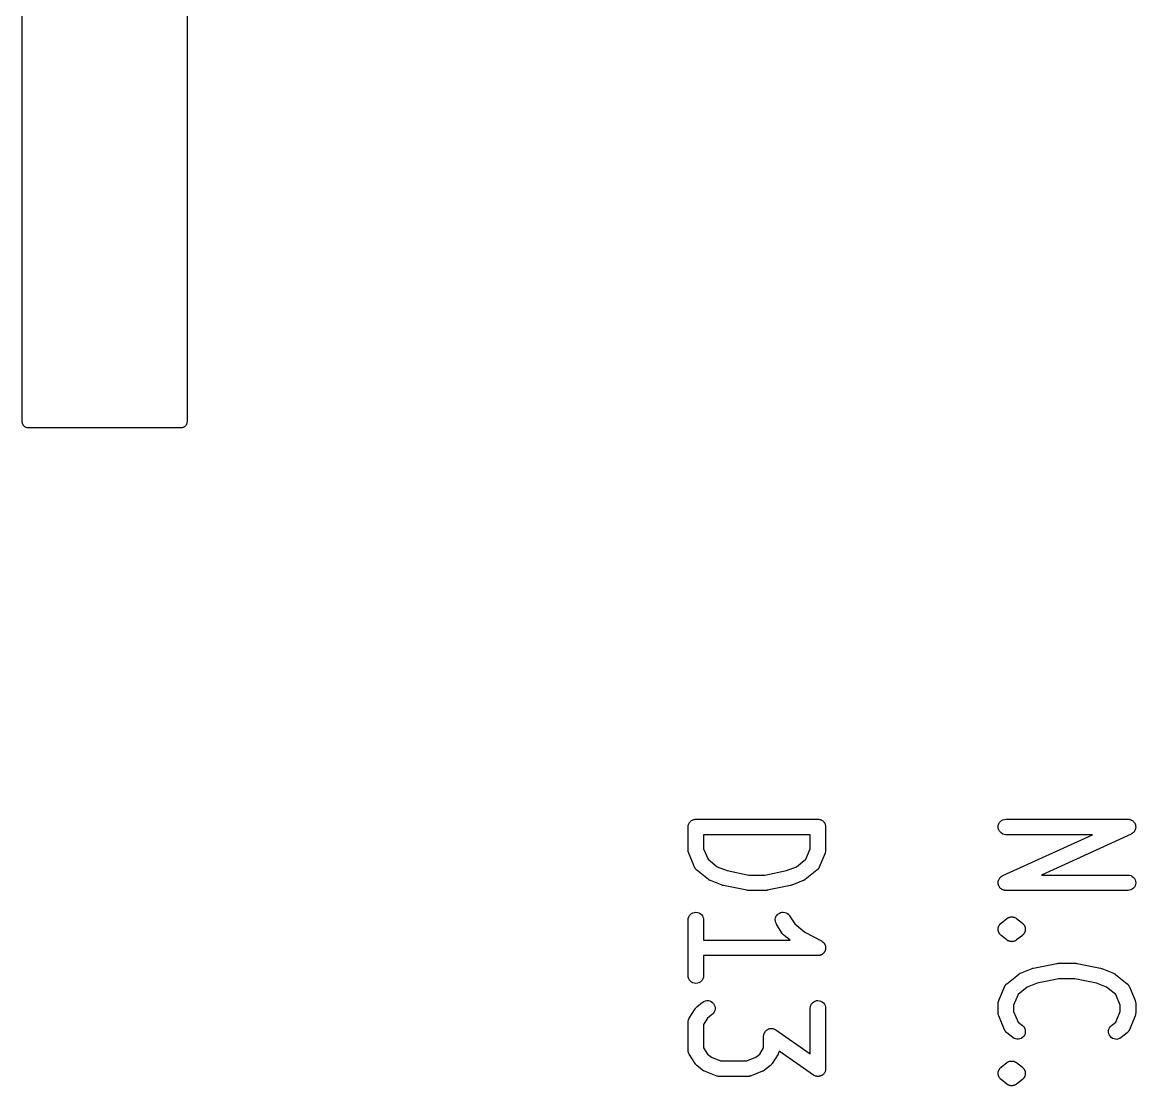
# Model space of a CAD drawing. Extents: x 100 to 142.1, y -108.7 to -91.2.
# Drawn here: x 99.95 to 109.07, y -108.69 to -99.98 of the extents above; entities that cross this region are included whole.
import ezdxf

# ---------------------------------------------------------------- set-up
doc = ezdxf.new("R2010")
doc.units = 0
doc.header["$MEASUREMENT"] = 0
doc.layers.add('BLACK', color=7, linetype='CONTINUOUS')

msp = doc.modelspace()

# ---------------------------------------------------------------- linework, layer by layer
at = {"layer": 'BLACK', "linetype": 'CONTINUOUS'}
for p, q in [((99.95, -103.25), (99.95, -96.75)), ((101.3, -96.75), (101.3, -103.25)), ((99.9505, -103.255), (99.95, -103.25)), ((99.9509, -103.259), (99.9505, -103.255)), ((99.9509, -103.26), (99.9509, -103.259)), ((99.951, -103.26), (99.9509, -103.26)), ((99.9523, -103.264), (99.951, -103.26)), ((99.9536, -103.269), (99.9523, -103.264)), ((99.9537, -103.269), (99.9536, -103.269)), ((99.9538, -103.269), (99.9537, -103.269)), ((99.956, -103.273), (99.9538, -103.269)), ((99.9582, -103.277), (99.956, -103.273)), ((99.9583, -103.278), (99.9582, -103.277)), ((99.9584, -103.278), (99.9583, -103.278)), ((99.9614, -103.281), (99.9584, -103.278)), ((99.9643, -103.285), (99.9614, -103.281)), ((99.9644, -103.285), (99.9643, -103.285)), ((99.9645, -103.285), (99.9644, -103.285)), ((99.9682, -103.288), (99.9645, -103.285)), ((99.9718, -103.291), (99.9682, -103.288)), ((99.9719, -103.291), (99.9718, -103.291)), ((99.972, -103.291), (99.9719, -103.291)), ((99.9762, -103.294), (99.972, -103.291)), ((99.9803, -103.296), (99.9762, -103.294)), ((99.9805, -103.296), (99.9803, -103.296)), ((99.9806, -103.296), (99.9805, -103.296)), ((99.9851, -103.297), (99.9806, -103.296)), ((99.9896, -103.299), (99.9851, -103.297)), ((99.9898, -103.299), (99.9896, -103.299)), ((99.9899, -103.299), (99.9898, -103.299)), ((99.9947, -103.299), (99.9899, -103.299)), ((99.9993, -103.3), (99.9947, -103.299)), ((99.9996, -103.3), (99.9993, -103.3)), ((99.9997, -103.3), (99.9996, -103.3)), ((100, -103.3), (99.9997, -103.3)), ((99.9997, -103.3), (99.9997, -103.3)), ((101.25, -103.3), (100, -103.3)), ((101.255, -103.3), (101.25, -103.3)), ((101.259, -103.299), (101.255, -103.3)), ((101.26, -103.299), (101.259, -103.299)), ((101.264, -103.298), (101.26, -103.299)), ((101.26, -103.299), (101.26, -103.299)), ((101.269, -103.296), (101.264, -103.298)), ((101.273, -103.294), (101.269, -103.296)), ((101.269, -103.296), (101.269, -103.296)), ((101.269, -103.296), (101.269, -103.296)), ((101.277, -103.292), (101.273, -103.294)), ((101.278, -103.292), (101.277, -103.292)), ((101.281, -103.289), (101.278, -103.292)), ((101.278, -103.292), (101.278, -103.292)), ((101.285, -103.286), (101.281, -103.289)), ((101.288, -103.282), (101.285, -103.285)), ((101.285, -103.285), (101.285, -103.286)), ((101.285, -103.286), (101.285, -103.286)), ((101.291, -103.278), (101.288, -103.282)), ((101.294, -103.274), (101.291, -103.278)), ((101.291, -103.278), (101.291, -103.278)), ((101.291, -103.278), (101.291, -103.278)), ((101.296, -103.27), (101.294, -103.274)), ((101.297, -103.265), (101.296, -103.269)), ((101.296, -103.269), (101.296, -103.27)), ((101.296, -103.27), (101.296, -103.27)), ((101.299, -103.26), (101.297, -103.265)), ((101.3, -103.251), (101.299, -103.255)), ((101.299, -103.255), (101.299, -103.26)), ((101.299, -103.26), (101.299, -103.26)), ((101.299, -103.26), (101.299, -103.26)), ((101.3, -103.25), (101.3, -103.25)), ((101.3, -103.25), (101.3, -103.25)), ((101.3, -103.25), (101.3, -103.25)), ((101.3, -103.25), (101.3, -103.251)), ((105.415, -106.533), (105.419, -106.529)), ((105.415, -106.534), (105.415, -106.533)), ((105.415, -106.533), (105.415, -106.533)), ((105.419, -106.529), (105.423, -106.524)), ((105.423, -106.524), (105.428, -106.52)), ((105.423, -106.524), (105.423, -106.524)), ((105.423, -106.524), (105.423, -106.524)), ((105.428, -106.52), (105.432, -106.516)), ((105.432, -106.516), (105.433, -106.516)), ((105.433, -106.516), (105.438, -106.513)), ((105.433, -106.516), (105.433, -106.516)), ((105.438, -106.513), (105.443, -106.51)), ((105.443, -106.51), (105.444, -106.51)), ((105.444, -106.51), (105.45, -106.508)), ((105.444, -106.51), (105.444, -106.51)), ((105.45, -106.508), (105.455, -106.507)), ((105.455, -106.507), (105.456, -106.507)), ((105.456, -106.507), (105.462, -106.506)), ((105.456, -106.507), (105.456, -106.507)), ((105.462, -106.506), (105.468, -106.506)), ((105.468, -106.506), (106.468, -106.506)), ((106.468, -106.506), (106.468, -106.506)), ((106.468, -106.506), (106.468, -106.506)), ((106.468, -106.506), (106.469, -106.506)), ((106.468, -106.506), (106.468, -106.506)), ((106.469, -106.506), (106.474, -106.506)), ((106.474, -106.506), (106.48, -106.507)), ((106.48, -106.507), (106.481, -106.507)), ((106.481, -106.507), (106.481, -106.507)), ((106.481, -106.507), (106.487, -106.509)), ((106.487, -106.509), (106.492, -106.51)), ((106.492, -106.51), (106.492, -106.511)), ((106.492, -106.511), (106.493, -106.511)), ((106.493, -106.511), (106.498, -106.514)), ((106.498, -106.514), (106.503, -106.516)), ((106.503, -106.516), (106.503, -106.517)), ((106.503, -106.517), (106.503, -106.517)), ((106.503, -106.517), (106.508, -106.52)), ((106.508, -106.52), (106.513, -106.524)), ((106.513, -106.524), (106.513, -106.524)), ((106.513, -106.524), (106.513, -106.525)), ((106.513, -106.525), (106.517, -106.529)), ((106.517, -106.529), (106.521, -106.534)), ((107.955, -106.534), (107.963, -106.524)), ((107.963, -106.524), (107.972, -106.516)), ((107.972, -106.516), (107.983, -106.51)), ((107.983, -106.51), (107.995, -106.507)), ((107.995, -106.507), (108.008, -106.506)), ((108.008, -106.506), (109.008, -106.506)), ((109.008, -106.506), (109.009, -106.506)), ((109.009, -106.506), (109.013, -106.506)), ((109.013, -106.506), (109.018, -106.506)), ((109.018, -106.506), (109.02, -106.507)), ((109.02, -106.507), (109.021, -106.507)), ((109.021, -106.507), (109.026, -106.508)), ((109.026, -106.508), (109.03, -106.51)), ((109.03, -106.51), (109.031, -106.51)), ((109.031, -106.51), (109.033, -106.511)), ((109.033, -106.511), (109.037, -106.513)), ((109.037, -106.513), (109.041, -106.515)), ((109.041, -106.515), (109.042, -106.516)), ((109.042, -106.516), (109.043, -106.517)), ((109.043, -106.517), (109.047, -106.52)), ((109.047, -106.52), (109.051, -106.523)), ((109.051, -106.523), (109.052, -106.524)), ((109.052, -106.524), (109.053, -106.525)), ((109.053, -106.525), (109.056, -106.529)), ((109.056, -106.529), (109.059, -106.532)), ((109.059, -106.532), (109.06, -106.533)), ((109.06, -106.533), (109.061, -106.534)), ((105.404, -106.568), (105.405, -106.562)), ((105.404, -106.569), (105.404, -106.568)), ((105.404, -106.76), (105.404, -106.569)), ((105.404, -106.569), (105.404, -106.569)), ((105.404, -106.569), (105.404, -106.569)), ((105.404, -106.569), (105.404, -106.569)), ((105.405, -106.562), (105.405, -106.556)), ((105.405, -106.556), (105.405, -106.556)), ((105.405, -106.556), (105.406, -106.556)), ((105.406, -106.556), (105.407, -106.55)), ((105.407, -106.55), (105.409, -106.544)), ((105.409, -106.544), (105.412, -106.539)), ((105.409, -106.544), (105.409, -106.544)), ((105.409, -106.544), (105.409, -106.544)), ((105.412, -106.539), (105.415, -106.534)), ((106.521, -106.534), (106.521, -106.534)), ((106.521, -106.534), (106.521, -106.534)), ((106.521, -106.534), (106.524, -106.54)), ((106.524, -106.54), (106.526, -106.545)), ((106.526, -106.545), (106.526, -106.545)), ((106.526, -106.545), (106.526, -106.545)), ((106.526, -106.545), (106.528, -106.551)), ((106.528, -106.551), (106.53, -106.557)), ((106.53, -106.557), (106.53, -106.557)), ((106.53, -106.557), (106.53, -106.557)), ((106.53, -106.557), (106.531, -106.563)), ((106.531, -106.563), (106.531, -106.569)), ((106.531, -106.569), (106.531, -106.76)), ((107.944, -106.569), (107.945, -106.556)), ((107.945, -106.581), (107.944, -106.569)), ((107.945, -106.556), (107.949, -106.544)), ((107.949, -106.593), (107.945, -106.581)), ((107.949, -106.544), (107.955, -106.534)), ((107.954, -106.604), (107.949, -106.593)), ((107.962, -106.613), (107.954, -106.604)), ((107.972, -106.621), (107.962, -106.613)), ((107.983, -106.627), (107.972, -106.621)), ((109.038, -106.624), (109.034, -106.627)), ((109.043, -106.622), (109.038, -106.624)), ((109.044, -106.621), (109.043, -106.622)), ((109.045, -106.621), (109.044, -106.621)), ((109.048, -106.617), (109.045, -106.621)), ((109.052, -106.614), (109.048, -106.617)), ((109.053, -106.613), (109.052, -106.614)), ((109.054, -106.612), (109.053, -106.613)), ((109.057, -106.608), (109.054, -106.612)), ((109.06, -106.605), (109.057, -106.608)), ((109.061, -106.603), (109.06, -106.605)), ((109.061, -106.534), (109.063, -106.539)), ((109.062, -106.603), (109.061, -106.603)), ((109.064, -106.598), (109.062, -106.603)), ((109.063, -106.539), (109.066, -106.543)), ((109.066, -106.594), (109.064, -106.598)), ((109.066, -106.543), (109.066, -106.544)), ((109.066, -106.544), (109.066, -106.545)), ((109.066, -106.545), (109.068, -106.55)), ((109.067, -106.592), (109.066, -106.594)), ((109.068, -106.587), (109.067, -106.591)), ((109.067, -106.591), (109.067, -106.592)), ((109.068, -106.55), (109.069, -106.555)), ((109.07, -106.582), (109.068, -106.587)), ((109.069, -106.555), (109.07, -106.556)), ((109.07, -106.556), (109.07, -106.557)), ((109.07, -106.557), (109.07, -106.562)), ((109.07, -106.562), (109.071, -106.567)), ((109.071, -106.574), (109.07, -106.579)), ((109.07, -106.579), (109.07, -106.581)), ((109.07, -106.581), (109.07, -106.582)), ((109.071, -106.567), (109.071, -106.568)), ((109.071, -106.568), (109.071, -106.569)), ((109.071, -106.569), (109.071, -106.574)), ((105.531, -106.633), (105.531, -106.747)), ((106.404, -106.633), (105.531, -106.633)), ((106.404, -106.747), (106.404, -106.633)), ((107.981, -106.968), (108.716, -106.633)), ((107.994, -106.631), (107.983, -106.627)), ((108.007, -106.633), (107.994, -106.631)), ((108.008, -106.633), (108.007, -106.633)), ((108.716, -106.633), (108.008, -106.633)), ((109.034, -106.627), (108.299, -106.963)), ((105.405, -106.765), (105.404, -106.76)), ((105.405, -106.771), (105.405, -106.765)), ((105.405, -106.772), (105.405, -106.771)), ((105.407, -106.777), (105.405, -106.772)), ((105.405, -106.772), (105.405, -106.772)), ((105.409, -106.783), (105.407, -106.777)), ((105.409, -106.784), (105.409, -106.783)), ((105.457, -106.898), (105.409, -106.784)), ((105.409, -106.784), (105.409, -106.784)), ((105.409, -106.784), (105.409, -106.784)), ((105.409, -106.784), (105.409, -106.784)), ((105.531, -106.747), (105.568, -106.834)), ((106.368, -106.834), (106.404, -106.747)), ((106.526, -106.784), (106.479, -106.898)), ((106.528, -106.778), (106.526, -106.784)), ((106.53, -106.773), (106.528, -106.778)), ((106.531, -106.76), (106.53, -106.766)), ((106.53, -106.766), (106.53, -106.772)), ((106.53, -106.772), (106.53, -106.772)), ((106.53, -106.772), (106.53, -106.773)), ((106.531, -106.76), (106.531, -106.76)), ((106.531, -106.76), (106.531, -106.76)), ((106.531, -106.76), (106.531, -106.76)), ((106.531, -106.76), (106.531, -106.76)), ((105.458, -106.901), (105.457, -106.898)), ((105.568, -106.834), (105.643, -106.895)), ((105.643, -106.895), (105.724, -106.927)), ((106.211, -106.927), (106.292, -106.895)), ((106.292, -106.895), (106.368, -106.834)), ((106.479, -106.898), (106.478, -106.899)), ((105.459, -106.904), (105.458, -106.901)), ((105.461, -106.906), (105.459, -106.904)), ((105.462, -106.909), (105.461, -106.906)), ((105.464, -106.911), (105.462, -106.909)), ((105.466, -106.914), (105.464, -106.911)), ((105.468, -106.916), (105.466, -106.914)), ((105.47, -106.919), (105.468, -106.916)), ((105.473, -106.921), (105.47, -106.919)), ((105.475, -106.923), (105.473, -106.921)), ((105.476, -106.923), (105.475, -106.923)), ((105.571, -107), (105.476, -106.923)), ((105.724, -106.927), (105.902, -106.963)), ((105.902, -106.963), (106.033, -106.963)), ((106.033, -106.963), (106.211, -106.927)), ((106.46, -106.923), (106.364, -107)), ((106.462, -106.921), (106.46, -106.923)), ((106.464, -106.919), (106.462, -106.921)), ((106.466, -106.917), (106.464, -106.919)), ((106.469, -106.915), (106.466, -106.917)), ((106.47, -106.912), (106.469, -106.915)), ((106.472, -106.91), (106.47, -106.912)), ((106.474, -106.907), (106.472, -106.91)), ((106.476, -106.905), (106.474, -106.907)), ((106.477, -106.902), (106.476, -106.905)), ((106.478, -106.899), (106.477, -106.902)), ((107.955, -106.991), (107.958, -106.987)), ((107.958, -106.987), (107.961, -106.983)), ((107.961, -106.983), (107.962, -106.982)), ((107.962, -106.982), (107.963, -106.981)), ((107.963, -106.981), (107.967, -106.978)), ((107.967, -106.978), (107.971, -106.975)), ((107.971, -106.975), (107.972, -106.974)), ((107.972, -106.973), (107.977, -106.971)), ((107.972, -106.974), (107.972, -106.973)), ((107.977, -106.971), (107.981, -106.968)), ((108.299, -106.963), (109.008, -106.963)), ((109.008, -106.963), (109.009, -106.963)), ((109.009, -106.963), (109.021, -106.964)), ((109.021, -106.964), (109.033, -106.968)), ((109.033, -106.968), (109.043, -106.974)), ((109.043, -106.974), (109.053, -106.982)), ((109.053, -106.982), (109.061, -106.991)), ((105.573, -107.001), (105.571, -107)), ((105.575, -107.003), (105.573, -107.001)), ((105.578, -107.004), (105.575, -107.003)), ((105.581, -107.006), (105.578, -107.004)), ((105.584, -107.007), (105.581, -107.006)), ((105.586, -107.009), (105.584, -107.007)), ((105.587, -107.009), (105.586, -107.009)), ((105.682, -107.047), (105.587, -107.009)), ((105.687, -107.049), (105.682, -107.047)), ((105.692, -107.05), (105.687, -107.049)), ((105.693, -107.05), (105.692, -107.05)), ((105.884, -107.088), (105.693, -107.05)), ((106.242, -107.05), (106.052, -107.088)), ((106.247, -107.049), (106.242, -107.05)), ((106.252, -107.047), (106.247, -107.049)), ((106.253, -107.047), (106.252, -107.047)), ((106.348, -107.009), (106.253, -107.047)), ((106.351, -107.008), (106.348, -107.009)), ((106.353, -107.007), (106.351, -107.008)), ((106.356, -107.005), (106.353, -107.007)), ((106.359, -107.003), (106.356, -107.005)), ((106.361, -107.002), (106.359, -107.003)), ((106.364, -107), (106.361, -107.002)), ((106.364, -107), (106.364, -107)), ((107.944, -107.026), (107.945, -107.021)), ((107.944, -107.027), (107.944, -107.026)), ((107.944, -107.028), (107.944, -107.027)), ((107.945, -107.033), (107.944, -107.028)), ((107.945, -107.013), (107.947, -107.009)), ((107.945, -107.015), (107.945, -107.013)), ((107.945, -107.016), (107.945, -107.015)), ((107.945, -107.021), (107.945, -107.016)), ((107.945, -107.038), (107.945, -107.033)), ((107.946, -107.039), (107.945, -107.038)), ((107.946, -107.04), (107.946, -107.039)), ((107.947, -107.045), (107.946, -107.04)), ((107.947, -107.009), (107.948, -107.004)), ((107.949, -107.05), (107.947, -107.045)), ((107.948, -107.004), (107.949, -107.003)), ((107.949, -107.002), (107.951, -106.997)), ((107.949, -107.003), (107.949, -107.002)), ((107.949, -107.051), (107.949, -107.05)), ((107.95, -107.052), (107.949, -107.051)), ((107.952, -107.056), (107.95, -107.052)), ((107.951, -106.997), (107.954, -106.993)), ((107.954, -107.061), (107.952, -107.056)), ((107.954, -106.992), (107.955, -106.991)), ((107.954, -106.993), (107.954, -106.992)), ((107.955, -107.062), (107.954, -107.061)), ((107.956, -107.063), (107.955, -107.062)), ((107.959, -107.067), (107.956, -107.063)), ((107.962, -107.071), (107.959, -107.067)), ((107.963, -107.071), (107.962, -107.071)), ((107.964, -107.072), (107.963, -107.071)), ((107.968, -107.075), (107.964, -107.072)), ((107.972, -107.079), (107.968, -107.075)), ((107.973, -107.079), (107.972, -107.079)), ((107.974, -107.08), (107.973, -107.079)), ((107.978, -107.082), (107.974, -107.08)), ((109.043, -107.079), (109.032, -107.085)), ((109.052, -107.071), (109.043, -107.079)), ((109.06, -107.062), (109.052, -107.071)), ((109.066, -107.051), (109.06, -107.062)), ((109.061, -106.991), (109.066, -107.002)), ((109.066, -107.002), (109.07, -107.014)), ((109.07, -107.039), (109.066, -107.051)), ((109.07, -107.014), (109.071, -107.027)), ((109.071, -107.027), (109.07, -107.039)), ((105.89, -107.089), (105.884, -107.088)), ((105.895, -107.09), (105.89, -107.089)), ((105.896, -107.09), (105.895, -107.09)), ((106.039, -107.09), (105.896, -107.09)), ((105.896, -107.09), (105.896, -107.09)), ((105.896, -107.09), (105.896, -107.09)), ((105.896, -107.09), (105.896, -107.09)), ((106.045, -107.089), (106.039, -107.09)), ((106.051, -107.089), (106.045, -107.089)), ((106.052, -107.088), (106.051, -107.088)), ((106.051, -107.088), (106.051, -107.088)), ((106.051, -107.088), (106.051, -107.088)), ((106.051, -107.088), (106.051, -107.089)), ((107.983, -107.085), (107.978, -107.082)), ((107.984, -107.085), (107.983, -107.085)), ((107.985, -107.085), (107.984, -107.085)), ((107.99, -107.087), (107.985, -107.085)), ((107.994, -107.088), (107.99, -107.087)), ((107.996, -107.088), (107.994, -107.088)), ((107.997, -107.089), (107.996, -107.088)), ((108.002, -107.089), (107.997, -107.089)), ((108.007, -107.09), (108.002, -107.089)), ((108.008, -107.09), (108.007, -107.09)), ((109.008, -107.09), (108.008, -107.09)), ((109.02, -107.088), (109.008, -107.09)), ((109.032, -107.085), (109.02, -107.088)), ((105.404, -107.33), (105.406, -107.318)), ((105.404, -107.331), (105.404, -107.33)), ((105.404, -107.788), (105.404, -107.331)), ((105.406, -107.318), (105.409, -107.306)), ((105.409, -107.306), (105.415, -107.295)), ((105.415, -107.295), (105.423, -107.286)), ((105.423, -107.286), (105.433, -107.278)), ((105.433, -107.278), (105.444, -107.272)), ((105.444, -107.272), (105.456, -107.269)), ((105.456, -107.269), (105.468, -107.267)), ((105.468, -107.267), (105.48, -107.269)), ((105.48, -107.269), (105.492, -107.272)), ((105.492, -107.272), (105.503, -107.278)), ((105.503, -107.278), (105.513, -107.286)), ((105.513, -107.286), (105.521, -107.296)), ((105.521, -107.296), (105.526, -107.307)), ((105.526, -107.307), (105.53, -107.319)), ((105.53, -107.319), (105.531, -107.331)), ((105.531, -107.331), (105.531, -107.496)), ((106.118, -107.328), (106.12, -107.316)), ((106.119, -107.341), (106.118, -107.328)), ((106.122, -107.353), (106.119, -107.341)), ((106.12, -107.316), (106.124, -107.304)), ((106.128, -107.364), (106.122, -107.353)), ((106.124, -107.304), (106.131, -107.294)), ((106.131, -107.294), (106.139, -107.284)), ((106.139, -107.284), (106.149, -107.277)), ((106.149, -107.277), (106.16, -107.271)), ((106.16, -107.271), (106.172, -107.268)), ((106.172, -107.268), (106.184, -107.267)), ((106.184, -107.267), (106.196, -107.269)), ((106.196, -107.269), (106.208, -107.273)), ((106.208, -107.273), (106.219, -107.279)), ((106.219, -107.279), (106.228, -107.287)), ((106.228, -107.287), (106.236, -107.297)), ((106.236, -107.297), (106.278, -107.364)), ((107.968, -107.358), (108.016, -107.319)), ((108.016, -107.319), (108.021, -107.316)), ((108.016, -107.319), (108.016, -107.319)), ((108.021, -107.316), (108.025, -107.313)), ((108.025, -107.313), (108.026, -107.313)), ((108.026, -107.313), (108.027, -107.312)), ((108.027, -107.312), (108.032, -107.31)), ((108.032, -107.31), (108.036, -107.308)), ((108.036, -107.308), (108.037, -107.308)), ((108.037, -107.308), (108.038, -107.308)), ((108.038, -107.308), (108.043, -107.307)), ((108.043, -107.307), (108.048, -107.306)), ((108.048, -107.306), (108.049, -107.306)), ((108.049, -107.306), (108.051, -107.306)), ((108.051, -107.306), (108.056, -107.306)), ((108.056, -107.306), (108.061, -107.306)), ((108.061, -107.306), (108.062, -107.306)), ((108.062, -107.306), (108.063, -107.306)), ((108.063, -107.306), (108.068, -107.307)), ((108.068, -107.307), (108.073, -107.308)), ((108.073, -107.308), (108.074, -107.308)), ((108.074, -107.308), (108.075, -107.309)), ((108.075, -107.309), (108.08, -107.311)), ((108.08, -107.311), (108.085, -107.313)), ((108.085, -107.313), (108.085, -107.313)), ((108.085, -107.313), (108.086, -107.314)), ((108.086, -107.314), (108.091, -107.317)), ((108.091, -107.317), (108.095, -107.319)), ((108.095, -107.319), (108.143, -107.358)), ((106.128, -107.365), (106.128, -107.364)), ((106.176, -107.441), (106.128, -107.365)), ((106.178, -107.444), (106.176, -107.441)), ((106.18, -107.447), (106.178, -107.444)), ((106.278, -107.364), (106.36, -107.43)), ((106.36, -107.43), (106.498, -107.503)), ((107.944, -107.401), (107.945, -107.4)), ((107.944, -107.404), (107.944, -107.401)), ((107.944, -107.407), (107.944, -107.404)), ((107.944, -107.409), (107.944, -107.407)), ((107.944, -107.412), (107.944, -107.409)), ((107.944, -107.413), (107.944, -107.412)), ((107.945, -107.416), (107.944, -107.413)), ((107.944, -107.413), (107.944, -107.413)), ((107.945, -107.394), (107.946, -107.392)), ((107.945, -107.397), (107.945, -107.394)), ((107.945, -107.4), (107.945, -107.397)), ((107.945, -107.4), (107.945, -107.4)), ((107.945, -107.419), (107.945, -107.416)), ((107.946, -107.422), (107.945, -107.419)), ((107.946, -107.392), (107.947, -107.389)), ((107.947, -107.424), (107.946, -107.422)), ((107.947, -107.388), (107.948, -107.385)), ((107.947, -107.389), (107.947, -107.388)), ((107.947, -107.388), (107.947, -107.388)), ((107.947, -107.425), (107.947, -107.424)), ((107.947, -107.426), (107.947, -107.425)), ((107.948, -107.428), (107.947, -107.426)), ((107.948, -107.385), (107.949, -107.383)), ((107.949, -107.431), (107.948, -107.428)), ((107.949, -107.383), (107.95, -107.38)), ((107.95, -107.433), (107.949, -107.431)), ((107.95, -107.38), (107.951, -107.377)), ((107.951, -107.436), (107.95, -107.433)), ((107.951, -107.377), (107.952, -107.377)), ((107.951, -107.437), (107.951, -107.436)), ((107.952, -107.437), (107.951, -107.437)), ((107.952, -107.376), (107.954, -107.374)), ((107.952, -107.377), (107.952, -107.376)), ((107.953, -107.439), (107.952, -107.437)), ((107.954, -107.442), (107.953, -107.439)), ((107.954, -107.374), (107.955, -107.372)), ((107.956, -107.444), (107.954, -107.442)), ((107.955, -107.372), (107.957, -107.369)), ((107.958, -107.446), (107.956, -107.444)), ((107.957, -107.369), (107.958, -107.367)), ((107.958, -107.367), (107.959, -107.367)), ((107.959, -107.366), (107.961, -107.364)), ((107.959, -107.367), (107.959, -107.366)), ((107.961, -107.364), (107.963, -107.362)), ((107.963, -107.362), (107.965, -107.36)), ((107.965, -107.36), (107.967, -107.358)), ((107.967, -107.358), (107.968, -107.358)), ((107.968, -107.358), (107.968, -107.358)), ((108.143, -107.358), (108.143, -107.358)), ((108.143, -107.358), (108.144, -107.359)), ((108.144, -107.359), (108.144, -107.359)), ((108.144, -107.359), (108.146, -107.361)), ((108.146, -107.361), (108.148, -107.363)), ((108.148, -107.363), (108.15, -107.365)), ((108.15, -107.365), (108.152, -107.367)), ((108.152, -107.367), (108.152, -107.367)), ((108.152, -107.367), (108.153, -107.368)), ((108.154, -107.445), (108.152, -107.447)), ((108.153, -107.368), (108.154, -107.37)), ((108.154, -107.37), (108.156, -107.372)), ((108.156, -107.443), (108.154, -107.445)), ((108.156, -107.372), (108.157, -107.375)), ((108.157, -107.44), (108.156, -107.443)), ((108.157, -107.375), (108.159, -107.377)), ((108.158, -107.438), (108.157, -107.44)), ((108.159, -107.437), (108.158, -107.438)), ((108.159, -107.377), (108.159, -107.378)), ((108.159, -107.378), (108.159, -107.378)), ((108.159, -107.378), (108.16, -107.381)), ((108.16, -107.434), (108.159, -107.437)), ((108.159, -107.437), (108.159, -107.437)), ((108.16, -107.381), (108.162, -107.383)), ((108.161, -107.432), (108.16, -107.434)), ((108.162, -107.429), (108.161, -107.432)), ((108.162, -107.383), (108.163, -107.386)), ((108.163, -107.426), (108.162, -107.429)), ((108.163, -107.386), (108.164, -107.389)), ((108.164, -107.425), (108.163, -107.426)), ((108.163, -107.426), (108.163, -107.426)), ((108.164, -107.389), (108.164, -107.389)), ((108.164, -107.389), (108.164, -107.39)), ((108.164, -107.39), (108.164, -107.393)), ((108.164, -107.393), (108.165, -107.395)), ((108.165, -107.42), (108.164, -107.423)), ((108.164, -107.423), (108.164, -107.425)), ((108.165, -107.395), (108.165, -107.398)), ((108.165, -107.398), (108.166, -107.401)), ((108.166, -107.414), (108.165, -107.417)), ((108.165, -107.417), (108.165, -107.42)), ((108.166, -107.401), (108.166, -107.401)), ((108.166, -107.401), (108.166, -107.402)), ((108.166, -107.402), (108.166, -107.405)), ((108.166, -107.405), (108.166, -107.408)), ((108.166, -107.408), (108.166, -107.41)), ((108.166, -107.41), (108.166, -107.413)), ((108.166, -107.413), (108.166, -107.414)), ((108.166, -107.414), (108.166, -107.414)), ((105.531, -107.496), (106.239, -107.496)), ((106.182, -107.449), (106.18, -107.447)), ((106.183, -107.451), (106.182, -107.449)), ((106.186, -107.453), (106.183, -107.451)), ((106.189, -107.456), (106.186, -107.453)), ((106.19, -107.457), (106.189, -107.456)), ((106.239, -107.496), (106.19, -107.457)), ((106.498, -107.503), (106.498, -107.504)), ((106.498, -107.504), (106.501, -107.506)), ((106.501, -107.506), (106.503, -107.507)), ((106.503, -107.507), (106.506, -107.509)), ((106.506, -107.509), (106.508, -107.511)), ((106.508, -107.511), (106.511, -107.513)), ((106.511, -107.513), (106.513, -107.515)), ((106.513, -107.515), (106.515, -107.518)), ((106.515, -107.518), (106.517, -107.52)), ((106.517, -107.52), (106.519, -107.522)), ((106.519, -107.522), (106.521, -107.525)), ((106.521, -107.525), (106.522, -107.528)), ((106.522, -107.528), (106.524, -107.53)), ((106.524, -107.53), (106.525, -107.533)), ((106.525, -107.533), (106.526, -107.536)), ((106.526, -107.536), (106.527, -107.539)), ((107.958, -107.447), (107.958, -107.446)), ((107.959, -107.447), (107.958, -107.447)), ((107.96, -107.449), (107.959, -107.447)), ((107.962, -107.452), (107.96, -107.449)), ((107.964, -107.453), (107.962, -107.452)), ((107.966, -107.455), (107.964, -107.453)), ((107.967, -107.456), (107.966, -107.455)), ((107.968, -107.457), (107.967, -107.456)), ((107.967, -107.456), (107.967, -107.456)), ((108.016, -107.495), (107.968, -107.457)), ((108.02, -107.498), (108.016, -107.495)), ((108.024, -107.501), (108.02, -107.498)), ((108.025, -107.501), (108.024, -107.501)), ((108.026, -107.502), (108.025, -107.501)), ((108.031, -107.503), (108.026, -107.502)), ((108.035, -107.506), (108.031, -107.503)), ((108.036, -107.506), (108.035, -107.506)), ((108.037, -107.506), (108.036, -107.506)), ((108.043, -107.507), (108.037, -107.506)), ((108.048, -107.508), (108.043, -107.507)), ((108.049, -107.508), (108.048, -107.508)), ((108.05, -107.508), (108.049, -107.508)), ((108.055, -107.508), (108.05, -107.508)), ((108.06, -107.509), (108.055, -107.508)), ((108.061, -107.508), (108.06, -107.509)), ((108.062, -107.508), (108.061, -107.508)), ((108.067, -107.507), (108.062, -107.508)), ((108.072, -107.506), (108.067, -107.507)), ((108.073, -107.506), (108.072, -107.506)), ((108.074, -107.506), (108.073, -107.506)), ((108.079, -107.504), (108.074, -107.506)), ((108.084, -107.502), (108.079, -107.504)), ((108.085, -107.501), (108.084, -107.502)), ((108.086, -107.501), (108.085, -107.501)), ((108.09, -107.498), (108.086, -107.501)), ((108.094, -107.495), (108.09, -107.498)), ((108.095, -107.495), (108.094, -107.495)), ((108.143, -107.457), (108.095, -107.495)), ((108.145, -107.454), (108.143, -107.456)), ((108.143, -107.456), (108.143, -107.456)), ((108.143, -107.456), (108.143, -107.457)), ((108.148, -107.452), (108.145, -107.454)), ((108.149, -107.45), (108.148, -107.452)), ((108.151, -107.448), (108.149, -107.45)), ((108.152, -107.448), (108.151, -107.448)), ((108.152, -107.447), (108.152, -107.448)), ((106.468, -107.623), (105.531, -107.623)), ((105.531, -107.623), (105.531, -107.788)), ((106.471, -107.623), (106.468, -107.623)), ((106.474, -107.623), (106.471, -107.623)), ((106.477, -107.622), (106.474, -107.623)), ((106.48, -107.622), (106.477, -107.622)), ((106.483, -107.621), (106.48, -107.622)), ((106.486, -107.62), (106.483, -107.621)), ((106.489, -107.619), (106.486, -107.62)), ((106.492, -107.618), (106.489, -107.619)), ((106.495, -107.617), (106.492, -107.618)), ((106.497, -107.616), (106.495, -107.617)), ((106.5, -107.614), (106.497, -107.616)), ((106.503, -107.612), (106.5, -107.614)), ((106.505, -107.61), (106.503, -107.612)), ((106.508, -107.609), (106.505, -107.61)), ((106.51, -107.607), (106.508, -107.609)), ((106.512, -107.605), (106.51, -107.607)), ((106.514, -107.602), (106.512, -107.605)), ((106.516, -107.6), (106.514, -107.602)), ((106.518, -107.597), (106.516, -107.6)), ((106.52, -107.595), (106.518, -107.597)), ((106.522, -107.592), (106.52, -107.595)), ((106.523, -107.59), (106.522, -107.592)), ((106.525, -107.587), (106.523, -107.59)), ((106.526, -107.584), (106.525, -107.587)), ((106.527, -107.581), (106.526, -107.584)), ((106.527, -107.539), (106.529, -107.542)), ((106.528, -107.578), (106.527, -107.581)), ((106.529, -107.575), (106.528, -107.578)), ((106.529, -107.542), (106.529, -107.545)), ((106.529, -107.545), (106.53, -107.548)), ((106.53, -107.572), (106.529, -107.575)), ((106.53, -107.548), (106.53, -107.551)), ((106.53, -107.551), (106.531, -107.554)), ((106.531, -107.566), (106.53, -107.569)), ((106.53, -107.569), (106.53, -107.572)), ((106.531, -107.554), (106.531, -107.557)), ((106.531, -107.557), (106.531, -107.56)), ((106.531, -107.56), (106.531, -107.563)), ((106.531, -107.563), (106.531, -107.566)), ((108.233, -107.726), (108.424, -107.688)), ((108.424, -107.688), (108.424, -107.688)), ((108.424, -107.688), (108.424, -107.688)), ((108.424, -107.688), (108.424, -107.688)), ((108.424, -107.688), (108.425, -107.688)), ((108.425, -107.688), (108.43, -107.687)), ((108.43, -107.687), (108.436, -107.686)), ((108.436, -107.686), (108.579, -107.686)), ((108.579, -107.686), (108.579, -107.686)), ((108.579, -107.686), (108.579, -107.686)), ((108.579, -107.686), (108.58, -107.686)), ((108.579, -107.686), (108.579, -107.686)), ((108.58, -107.686), (108.586, -107.687)), ((108.586, -107.687), (108.591, -107.688)), ((108.591, -107.688), (108.782, -107.726)), ((105.405, -107.8), (105.404, -107.788)), ((105.409, -107.812), (105.405, -107.8)), ((105.53, -107.801), (105.526, -107.813)), ((105.531, -107.789), (105.53, -107.801)), ((105.531, -107.788), (105.531, -107.789)), ((108.016, -107.853), (108.111, -107.777)), ((108.111, -107.777), (108.112, -107.776)), ((108.112, -107.776), (108.114, -107.775)), ((108.114, -107.775), (108.116, -107.773)), ((108.116, -107.773), (108.119, -107.771)), ((108.119, -107.771), (108.122, -107.769)), ((108.122, -107.769), (108.124, -107.768)), ((108.124, -107.768), (108.127, -107.767)), ((108.127, -107.767), (108.222, -107.729)), ((108.222, -107.729), (108.223, -107.729)), ((108.223, -107.729), (108.228, -107.727)), ((108.228, -107.727), (108.233, -107.726)), ((108.782, -107.726), (108.783, -107.726)), ((108.783, -107.726), (108.788, -107.728)), ((108.788, -107.728), (108.793, -107.729)), ((108.793, -107.729), (108.888, -107.767)), ((108.888, -107.767), (108.889, -107.768)), ((108.889, -107.768), (108.892, -107.769)), ((108.892, -107.769), (108.894, -107.77)), ((108.894, -107.77), (108.897, -107.772)), ((108.897, -107.772), (108.9, -107.773)), ((108.9, -107.773), (108.902, -107.775)), ((108.902, -107.775), (108.904, -107.777)), ((108.904, -107.777), (109, -107.853)), ((105.415, -107.823), (105.409, -107.812)), ((105.423, -107.833), (105.415, -107.823)), ((105.432, -107.841), (105.423, -107.833)), ((105.443, -107.847), (105.432, -107.841)), ((105.455, -107.85), (105.443, -107.847)), ((105.467, -107.852), (105.455, -107.85)), ((105.48, -107.85), (105.467, -107.852)), ((105.491, -107.847), (105.48, -107.85)), ((105.502, -107.841), (105.491, -107.847)), ((105.512, -107.833), (105.502, -107.841)), ((105.52, -107.824), (105.512, -107.833)), ((105.526, -107.813), (105.52, -107.824)), ((107.949, -107.992), (107.997, -107.878)), ((107.997, -107.877), (107.998, -107.874)), ((107.997, -107.878), (107.997, -107.877)), ((107.998, -107.874), (108, -107.872)), ((108, -107.872), (108.001, -107.869)), ((108.001, -107.869), (108.003, -107.866)), ((108.003, -107.866), (108.005, -107.864)), ((108.005, -107.864), (108.007, -107.861)), ((108.007, -107.861), (108.009, -107.859)), ((108.009, -107.859), (108.011, -107.857)), ((108.011, -107.857), (108.013, -107.855)), ((108.013, -107.855), (108.016, -107.853)), ((108.183, -107.882), (108.108, -107.942)), ((108.264, -107.849), (108.183, -107.882)), ((108.442, -107.813), (108.264, -107.849)), ((108.573, -107.813), (108.442, -107.813)), ((108.751, -107.849), (108.573, -107.813)), ((108.832, -107.882), (108.751, -107.849)), ((108.908, -107.942), (108.832, -107.882)), ((109, -107.853), (109, -107.853)), ((109, -107.853), (109.003, -107.855)), ((109.003, -107.855), (109.005, -107.857)), ((109.005, -107.857), (109.007, -107.86)), ((109.007, -107.86), (109.009, -107.862)), ((109.009, -107.862), (109.011, -107.865)), ((109.011, -107.865), (109.013, -107.867)), ((109.013, -107.867), (109.014, -107.87)), ((109.014, -107.87), (109.016, -107.872)), ((109.016, -107.872), (109.017, -107.875)), ((109.017, -107.875), (109.019, -107.878)), ((109.019, -107.878), (109.066, -107.992)), ((105.546, -107.994), (105.558, -107.991)), ((105.558, -107.991), (105.571, -107.992)), ((105.571, -107.992), (105.583, -107.994)), ((106.444, -107.996), (106.456, -107.992)), ((106.456, -107.992), (106.468, -107.991)), ((106.468, -107.991), (106.48, -107.993)), ((107.947, -107.998), (107.949, -107.992)), ((108.108, -107.942), (108.071, -108.029)), ((108.944, -108.029), (108.908, -107.942)), ((109.066, -107.992), (109.066, -107.992)), ((109.066, -107.992), (109.066, -107.992)), ((109.066, -107.992), (109.066, -107.992)), ((109.066, -107.992), (109.067, -107.993)), ((105.414, -108.135), (105.461, -108.059)), ((105.461, -108.059), (105.462, -108.058)), ((105.462, -108.058), (105.464, -108.055)), ((105.464, -108.055), (105.467, -108.052)), ((105.467, -108.052), (105.468, -108.05)), ((105.468, -108.05), (105.47, -108.049)), ((105.47, -108.049), (105.473, -108.046)), ((105.473, -108.046), (105.476, -108.043)), ((105.476, -108.043), (105.523, -108.005)), ((105.523, -108.005), (105.524, -108.005)), ((105.524, -108.005), (105.534, -107.998)), ((105.534, -107.998), (105.546, -107.994)), ((105.583, -107.994), (105.594, -107.999)), ((105.594, -107.999), (105.604, -108.006)), ((105.604, -108.006), (105.613, -108.015)), ((105.613, -108.015), (105.619, -108.026)), ((105.623, -108.074), (105.618, -108.085)), ((105.619, -108.026), (105.624, -108.037)), ((105.626, -108.062), (105.623, -108.074)), ((105.624, -108.037), (105.626, -108.05)), ((105.626, -108.05), (105.626, -108.062)), ((106.404, -108.054), (106.406, -108.042)), ((106.404, -108.055), (106.404, -108.054)), ((106.404, -108.428), (106.404, -108.055)), ((106.406, -108.042), (106.409, -108.03)), ((106.409, -108.03), (106.415, -108.019)), ((106.415, -108.019), (106.423, -108.009)), ((106.423, -108.009), (106.433, -108.002)), ((106.433, -108.002), (106.444, -107.996)), ((106.48, -107.993), (106.492, -107.996)), ((106.492, -107.996), (106.503, -108.002)), ((106.503, -108.002), (106.513, -108.01)), ((106.513, -108.01), (106.521, -108.02)), ((106.521, -108.02), (106.526, -108.031)), ((106.526, -108.031), (106.53, -108.042)), ((106.53, -108.042), (106.531, -108.055)), ((106.531, -108.055), (106.531, -108.55)), ((107.944, -108.016), (107.945, -108.01)), ((107.944, -108.017), (107.944, -108.016)), ((107.944, -108.016), (107.944, -108.016)), ((107.944, -108.016), (107.944, -108.016)), ((107.944, -108.016), (107.944, -108.016)), ((107.944, -108.093), (107.944, -108.017)), ((107.945, -108.004), (107.946, -108.003)), ((107.945, -108.01), (107.945, -108.004)), ((107.945, -108.004), (107.945, -108.004)), ((107.946, -108.003), (107.947, -107.998)), ((108.071, -108.029), (108.071, -108.08)), ((108.071, -108.08), (108.108, -108.168)), ((108.908, -108.168), (108.944, -108.08)), ((108.944, -108.08), (108.944, -108.029)), ((109.067, -107.993), (109.068, -107.999)), ((109.068, -107.999), (109.07, -108.004)), ((109.07, -108.004), (109.07, -108.005)), ((109.07, -108.005), (109.07, -108.005)), ((109.07, -108.005), (109.071, -108.011)), ((109.071, -108.011), (109.071, -108.017)), ((109.071, -108.017), (109.071, -108.093)), ((105.404, -108.168), (105.405, -108.163)), ((105.404, -108.169), (105.404, -108.168)), ((105.404, -108.398), (105.404, -108.169)), ((105.405, -108.157), (105.406, -108.156)), ((105.405, -108.158), (105.405, -108.157)), ((105.405, -108.163), (105.405, -108.158)), ((105.406, -108.156), (105.407, -108.151)), ((105.407, -108.151), (105.408, -108.146)), ((105.408, -108.146), (105.409, -108.145)), ((105.409, -108.144), (105.412, -108.14)), ((105.409, -108.145), (105.409, -108.144)), ((105.412, -108.14), (105.414, -108.135)), ((105.563, -108.136), (105.531, -108.187)), ((105.603, -108.104), (105.563, -108.136)), ((105.611, -108.096), (105.603, -108.104)), ((105.618, -108.085), (105.611, -108.096)), ((107.945, -108.099), (107.944, -108.093)), ((107.945, -108.105), (107.945, -108.099)), ((107.947, -108.111), (107.945, -108.105)), ((107.945, -108.105), (107.945, -108.105)), ((107.945, -108.105), (107.945, -108.105)), ((107.949, -108.116), (107.947, -108.111)), ((107.949, -108.117), (107.949, -108.116)), ((107.997, -108.232), (107.949, -108.117)), ((107.949, -108.117), (107.949, -108.117)), ((107.949, -108.117), (107.949, -108.117)), ((107.949, -108.117), (107.949, -108.117)), ((108.108, -108.168), (108.143, -108.196)), ((108.873, -108.196), (108.908, -108.168)), ((109.066, -108.117), (109.019, -108.232)), ((109.068, -108.112), (109.066, -108.117)), ((109.07, -108.106), (109.068, -108.112)), ((109.071, -108.094), (109.07, -108.1)), ((109.07, -108.1), (109.07, -108.105)), ((109.07, -108.105), (109.07, -108.106)), ((109.07, -108.106), (109.07, -108.106)), ((109.071, -108.093), (109.071, -108.093)), ((109.071, -108.093), (109.071, -108.093)), ((109.071, -108.093), (109.071, -108.093)), ((109.071, -108.093), (109.071, -108.094)), ((105.531, -108.187), (105.531, -108.379)), ((106.025, -108.269), (106.027, -108.264)), ((106.027, -108.264), (106.028, -108.258)), ((106.028, -108.258), (106.029, -108.258)), ((106.029, -108.257), (106.032, -108.252)), ((106.029, -108.258), (106.029, -108.257)), ((106.032, -108.252), (106.034, -108.247)), ((106.034, -108.247), (106.035, -108.247)), ((106.035, -108.247), (106.039, -108.242)), ((106.035, -108.247), (106.035, -108.247)), ((106.039, -108.242), (106.042, -108.238)), ((106.042, -108.238), (106.043, -108.238)), ((106.043, -108.237), (106.047, -108.234)), ((106.043, -108.238), (106.043, -108.237)), ((106.047, -108.234), (106.052, -108.23)), ((106.052, -108.23), (106.052, -108.23)), ((106.052, -108.23), (106.053, -108.23)), ((106.053, -108.23), (106.058, -108.227)), ((106.058, -108.227), (106.063, -108.224)), ((106.063, -108.224), (106.063, -108.224)), ((106.063, -108.224), (106.064, -108.224)), ((106.064, -108.224), (106.069, -108.223)), ((106.069, -108.223), (106.075, -108.221)), ((106.075, -108.221), (106.075, -108.221)), ((106.075, -108.221), (106.076, -108.221)), ((106.076, -108.221), (106.081, -108.22)), ((106.081, -108.22), (106.087, -108.22)), ((106.087, -108.22), (106.088, -108.22)), ((106.088, -108.22), (106.088, -108.22)), ((106.088, -108.22), (106.094, -108.221)), ((106.094, -108.221), (106.099, -108.221)), ((106.099, -108.221), (106.1, -108.221)), ((106.1, -108.221), (106.101, -108.221)), ((106.101, -108.221), (106.106, -108.223)), ((106.106, -108.223), (106.111, -108.225)), ((106.111, -108.225), (106.112, -108.225)), ((106.112, -108.225), (106.112, -108.225)), ((106.112, -108.225), (106.117, -108.228)), ((106.117, -108.228), (106.122, -108.231)), ((106.122, -108.231), (106.123, -108.231)), ((106.123, -108.231), (106.123, -108.231)), ((106.123, -108.231), (106.404, -108.428)), ((107.998, -108.234), (107.997, -108.232)), ((107.999, -108.237), (107.998, -108.234)), ((108.001, -108.24), (107.999, -108.237)), ((108.002, -108.242), (108.001, -108.24)), ((108.004, -108.245), (108.002, -108.242)), ((108.006, -108.247), (108.004, -108.245)), ((108.008, -108.25), (108.006, -108.247)), ((108.01, -108.252), (108.008, -108.25)), ((108.013, -108.254), (108.01, -108.252)), ((108.015, -108.256), (108.013, -108.254)), ((108.016, -108.257), (108.015, -108.256)), ((108.063, -108.295), (108.016, -108.257)), ((108.143, -108.196), (108.143, -108.196)), ((108.143, -108.196), (108.152, -108.205)), ((108.152, -108.205), (108.159, -108.215)), ((108.159, -108.215), (108.164, -108.227)), ((108.164, -108.263), (108.159, -108.275)), ((108.164, -108.227), (108.166, -108.239)), ((108.166, -108.251), (108.164, -108.263)), ((108.166, -108.239), (108.166, -108.251)), ((108.849, -108.238), (108.852, -108.226)), ((108.849, -108.25), (108.849, -108.238)), ((108.851, -108.263), (108.849, -108.25)), ((108.856, -108.274), (108.851, -108.263)), ((108.852, -108.226), (108.857, -108.214)), ((108.857, -108.214), (108.864, -108.204)), ((108.864, -108.204), (108.873, -108.196)), ((109, -108.257), (108.952, -108.295)), ((109.002, -108.255), (109, -108.257)), ((109.004, -108.253), (109.002, -108.255)), ((109.006, -108.25), (109.004, -108.253)), ((109.009, -108.248), (109.006, -108.25)), ((109.01, -108.246), (109.009, -108.248)), ((109.012, -108.243), (109.01, -108.246)), ((109.014, -108.24), (109.012, -108.243)), ((109.016, -108.238), (109.014, -108.24)), ((109.017, -108.235), (109.016, -108.238)), ((109.018, -108.232), (109.017, -108.235)), ((109.019, -108.232), (109.018, -108.232)), ((106.023, -108.281), (106.024, -108.276)), ((106.023, -108.282), (106.023, -108.281)), ((106.023, -108.283), (106.023, -108.282)), ((106.023, -108.282), (106.023, -108.282)), ((106.023, -108.379), (106.023, -108.283)), ((106.024, -108.276), (106.025, -108.27)), ((106.025, -108.27), (106.025, -108.269)), ((106.025, -108.27), (106.025, -108.27)), ((108.074, -108.302), (108.063, -108.295)), ((108.085, -108.306), (108.074, -108.302)), ((108.097, -108.308), (108.085, -108.306)), ((108.11, -108.308), (108.097, -108.308)), ((108.122, -108.306), (108.11, -108.308)), ((108.133, -108.301), (108.122, -108.306)), ((108.143, -108.294), (108.133, -108.301)), ((108.152, -108.285), (108.143, -108.294)), ((108.159, -108.275), (108.152, -108.285)), ((108.863, -108.285), (108.856, -108.274)), ((108.871, -108.293), (108.863, -108.285)), ((108.881, -108.301), (108.871, -108.293)), ((108.893, -108.306), (108.881, -108.301)), ((108.905, -108.308), (108.893, -108.306)), ((108.917, -108.309), (108.905, -108.308)), ((108.929, -108.306), (108.917, -108.309)), ((108.941, -108.302), (108.929, -108.306)), ((108.951, -108.295), (108.941, -108.302)), ((108.952, -108.295), (108.951, -108.295)), ((105.405, -108.402), (105.404, -108.398)), ((105.405, -108.407), (105.405, -108.402)), ((105.405, -108.409), (105.405, -108.407)), ((105.405, -108.41), (105.405, -108.409)), ((105.407, -108.415), (105.405, -108.41)), ((105.408, -108.419), (105.407, -108.415)), ((105.409, -108.421), (105.408, -108.419)), ((105.409, -108.422), (105.409, -108.421)), ((105.411, -108.426), (105.409, -108.422)), ((105.413, -108.43), (105.411, -108.426)), ((105.414, -108.431), (105.413, -108.43)), ((105.461, -108.507), (105.414, -108.431)), ((105.531, -108.379), (105.563, -108.431)), ((105.563, -108.431), (105.595, -108.456)), ((105.959, -108.456), (105.991, -108.431)), ((105.991, -108.431), (106.023, -108.379)), ((106.141, -108.431), (106.093, -108.507)), ((106.143, -108.427), (106.141, -108.431)), ((106.145, -108.423), (106.143, -108.427)), ((106.146, -108.42), (106.145, -108.421)), ((106.145, -108.421), (106.145, -108.423)), ((106.147, -108.415), (106.146, -108.42)), ((106.149, -108.411), (106.147, -108.415)), ((106.15, -108.405), (106.149, -108.408)), ((106.149, -108.408), (106.149, -108.409)), ((106.149, -108.409), (106.149, -108.411)), ((106.431, -108.602), (106.15, -108.405)), ((105.464, -108.511), (105.461, -108.507)), ((105.466, -108.514), (105.464, -108.511)), ((105.468, -108.516), (105.466, -108.514)), ((105.469, -108.517), (105.468, -108.516)), ((105.472, -108.52), (105.469, -108.517)), ((105.475, -108.523), (105.472, -108.52)), ((105.476, -108.523), (105.475, -108.523)), ((105.523, -108.561), (105.476, -108.523)), ((105.595, -108.456), (105.67, -108.486)), ((105.67, -108.486), (105.884, -108.486)), ((105.884, -108.486), (105.959, -108.456)), ((106.079, -108.523), (106.031, -108.561)), ((106.082, -108.521), (106.079, -108.523)), ((106.085, -108.518), (106.082, -108.521)), ((106.086, -108.516), (106.085, -108.518)), ((106.088, -108.515), (106.086, -108.516)), ((106.09, -108.511), (106.088, -108.515)), ((106.092, -108.508), (106.09, -108.511)), ((106.093, -108.507), (106.092, -108.508)), ((107.965, -108.541), (107.967, -108.539)), ((107.967, -108.539), (107.968, -108.539)), ((107.968, -108.538), (108.016, -108.5)), ((107.968, -108.539), (107.968, -108.538)), ((108.016, -108.5), (108.021, -108.497)), ((108.016, -108.5), (108.016, -108.5)), ((108.021, -108.497), (108.025, -108.494)), ((108.025, -108.494), (108.026, -108.494)), ((108.026, -108.494), (108.027, -108.493)), ((108.027, -108.493), (108.032, -108.491)), ((108.032, -108.491), (108.036, -108.489)), ((108.036, -108.489), (108.037, -108.489)), ((108.037, -108.489), (108.038, -108.489)), ((108.038, -108.489), (108.043, -108.488)), ((108.043, -108.488), (108.048, -108.487)), ((108.048, -108.487), (108.049, -108.487)), ((108.049, -108.487), (108.051, -108.487)), ((108.051, -108.487), (108.056, -108.487)), ((108.056, -108.487), (108.061, -108.487)), ((108.061, -108.487), (108.062, -108.487)), ((108.062, -108.487), (108.063, -108.487)), ((108.063, -108.487), (108.068, -108.488)), ((108.068, -108.488), (108.073, -108.489)), ((108.073, -108.489), (108.074, -108.489)), ((108.074, -108.489), (108.075, -108.49)), ((108.075, -108.49), (108.08, -108.492)), ((108.08, -108.492), (108.085, -108.494)), ((108.085, -108.494), (108.085, -108.494)), ((108.085, -108.494), (108.086, -108.495)), ((108.086, -108.495), (108.091, -108.498)), ((108.091, -108.498), (108.095, -108.5)), ((108.095, -108.5), (108.143, -108.538)), ((108.143, -108.538), (108.143, -108.539)), ((108.143, -108.539), (108.144, -108.539)), ((108.144, -108.539), (108.144, -108.54)), ((105.525, -108.563), (105.523, -108.561)), ((105.528, -108.565), (105.525, -108.563)), ((105.531, -108.566), (105.528, -108.565)), ((105.534, -108.568), (105.531, -108.566)), ((105.536, -108.569), (105.534, -108.568)), ((105.538, -108.571), (105.536, -108.569)), ((105.539, -108.571), (105.538, -108.571)), ((105.635, -108.609), (105.539, -108.571)), ((105.64, -108.61), (105.635, -108.609)), ((105.645, -108.612), (105.64, -108.61)), ((105.646, -108.612), (105.645, -108.612)), ((105.652, -108.613), (105.646, -108.612)), ((105.646, -108.612), (105.646, -108.612)), ((105.657, -108.613), (105.652, -108.613)), ((105.658, -108.613), (105.657, -108.613)), ((105.896, -108.613), (105.658, -108.613)), ((105.902, -108.613), (105.896, -108.613)), ((105.907, -108.613), (105.902, -108.613)), ((105.908, -108.612), (105.907, -108.613)), ((105.909, -108.612), (105.908, -108.612)), ((105.914, -108.611), (105.909, -108.612)), ((105.919, -108.609), (105.914, -108.611)), ((105.92, -108.609), (105.919, -108.609)), ((106.015, -108.571), (105.92, -108.609)), ((106.017, -108.57), (106.015, -108.571)), ((106.02, -108.569), (106.017, -108.57)), ((106.023, -108.567), (106.02, -108.569)), ((106.026, -108.565), (106.023, -108.567)), ((106.028, -108.563), (106.026, -108.565)), ((106.03, -108.562), (106.028, -108.563)), ((106.031, -108.561), (106.03, -108.562)), ((106.432, -108.602), (106.431, -108.602)), ((106.432, -108.603), (106.432, -108.602)), ((106.437, -108.605), (106.432, -108.603)), ((106.442, -108.608), (106.437, -108.605)), ((106.443, -108.608), (106.442, -108.608)), ((106.443, -108.609), (106.443, -108.608)), ((106.448, -108.61), (106.443, -108.609)), ((106.454, -108.612), (106.448, -108.61)), ((106.455, -108.612), (106.454, -108.612)), ((106.454, -108.612), (106.454, -108.612)), ((106.46, -108.613), (106.455, -108.612)), ((106.466, -108.613), (106.46, -108.613)), ((106.467, -108.613), (106.466, -108.613)), ((106.473, -108.613), (106.467, -108.613)), ((106.467, -108.613), (106.467, -108.613)), ((106.478, -108.613), (106.473, -108.613)), ((106.479, -108.612), (106.478, -108.613)), ((106.48, -108.612), (106.479, -108.612)), ((106.485, -108.611), (106.48, -108.612)), ((106.49, -108.609), (106.485, -108.611)), ((106.491, -108.609), (106.49, -108.609)), ((106.496, -108.606), (106.491, -108.609)), ((106.491, -108.609), (106.491, -108.609)), ((106.501, -108.604), (106.496, -108.606)), ((106.502, -108.603), (106.501, -108.604)), ((106.507, -108.6), (106.502, -108.603)), ((106.502, -108.603), (106.502, -108.603)), ((106.511, -108.596), (106.507, -108.6)), ((106.512, -108.596), (106.511, -108.596)), ((106.516, -108.591), (106.512, -108.595)), ((106.512, -108.595), (106.512, -108.596)), ((106.519, -108.587), (106.516, -108.591)), ((106.52, -108.586), (106.519, -108.587)), ((106.523, -108.581), (106.52, -108.586)), ((106.52, -108.586), (106.52, -108.586)), ((106.526, -108.576), (106.523, -108.581)), ((106.528, -108.57), (106.526, -108.575)), ((106.526, -108.575), (106.526, -108.575)), ((106.526, -108.575), (106.526, -108.576)), ((106.529, -108.564), (106.528, -108.57)), ((106.53, -108.564), (106.529, -108.564)), ((106.531, -108.552), (106.53, -108.558)), ((106.53, -108.558), (106.53, -108.563)), ((106.53, -108.563), (106.53, -108.564)), ((106.531, -108.55), (106.531, -108.551)), ((106.531, -108.551), (106.531, -108.551)), ((106.531, -108.551), (106.531, -108.552)), ((107.944, -108.582), (107.945, -108.581)), ((107.944, -108.585), (107.944, -108.582)), ((107.944, -108.588), (107.944, -108.585)), ((107.944, -108.59), (107.944, -108.588)), ((107.944, -108.593), (107.944, -108.59)), ((107.944, -108.594), (107.944, -108.593)), ((107.945, -108.597), (107.944, -108.594)), ((107.944, -108.594), (107.944, -108.594)), ((107.945, -108.575), (107.946, -108.573)), ((107.945, -108.578), (107.945, -108.575)), ((107.945, -108.581), (107.945, -108.578)), ((107.945, -108.581), (107.945, -108.581)), ((107.945, -108.6), (107.945, -108.597)), ((107.946, -108.603), (107.945, -108.6)), ((107.946, -108.573), (107.947, -108.57)), ((107.947, -108.605), (107.946, -108.603)), ((107.947, -108.569), (107.948, -108.566)), ((107.947, -108.57), (107.947, -108.569)), ((107.947, -108.569), (107.947, -108.569)), ((107.947, -108.606), (107.947, -108.605)), ((107.947, -108.607), (107.947, -108.606)), ((107.948, -108.609), (107.947, -108.607)), ((107.948, -108.566), (107.949, -108.563)), ((107.949, -108.612), (107.948, -108.609)), ((107.949, -108.563), (107.95, -108.561)), ((107.95, -108.614), (107.949, -108.612)), ((107.95, -108.561), (107.951, -108.558)), ((107.951, -108.617), (107.95, -108.614)), ((107.951, -108.558), (107.952, -108.558)), ((107.952, -108.618), (107.951, -108.617)), ((107.951, -108.617), (107.951, -108.617)), ((107.952, -108.557), (107.954, -108.555)), ((107.952, -108.558), (107.952, -108.557)), ((107.953, -108.62), (107.952, -108.618)), ((107.954, -108.623), (107.953, -108.62)), ((107.954, -108.555), (107.955, -108.553)), ((107.956, -108.625), (107.954, -108.623)), ((107.955, -108.553), (107.957, -108.55)), ((107.958, -108.627), (107.956, -108.625)), ((107.957, -108.55), (107.958, -108.548)), ((107.958, -108.548), (107.959, -108.548)), ((107.958, -108.628), (107.958, -108.627)), ((107.959, -108.628), (107.958, -108.628)), ((107.959, -108.547), (107.961, -108.545)), ((107.959, -108.548), (107.959, -108.547)), ((107.96, -108.63), (107.959, -108.628)), ((107.962, -108.633), (107.96, -108.63)), ((107.961, -108.545), (107.963, -108.543)), ((107.963, -108.543), (107.965, -108.541)), ((108.144, -108.54), (108.146, -108.542)), ((108.146, -108.542), (108.148, -108.544)), ((108.148, -108.544), (108.15, -108.546)), ((108.149, -108.631), (108.148, -108.633)), ((108.151, -108.629), (108.149, -108.631)), ((108.15, -108.546), (108.152, -108.548)), ((108.152, -108.629), (108.151, -108.629)), ((108.152, -108.548), (108.152, -108.548)), ((108.152, -108.548), (108.153, -108.549)), ((108.154, -108.626), (108.152, -108.628)), ((108.152, -108.628), (108.152, -108.629)), ((108.153, -108.549), (108.154, -108.551)), ((108.154, -108.551), (108.156, -108.553)), ((108.156, -108.624), (108.154, -108.626)), ((108.156, -108.553), (108.157, -108.556)), ((108.157, -108.621), (108.156, -108.624)), ((108.157, -108.556), (108.159, -108.558)), ((108.158, -108.619), (108.157, -108.621)), ((108.159, -108.618), (108.158, -108.619)), ((108.159, -108.558), (108.159, -108.559)), ((108.159, -108.559), (108.159, -108.559)), ((108.159, -108.559), (108.16, -108.562)), ((108.16, -108.615), (108.159, -108.618)), ((108.159, -108.618), (108.159, -108.618)), ((108.16, -108.562), (108.162, -108.564)), ((108.161, -108.613), (108.16, -108.615)), ((108.162, -108.61), (108.161, -108.613)), ((108.162, -108.564), (108.163, -108.567)), ((108.163, -108.607), (108.162, -108.61)), ((108.163, -108.567), (108.164, -108.57)), ((108.164, -108.606), (108.163, -108.607)), ((108.163, -108.607), (108.163, -108.607)), ((108.164, -108.57), (108.164, -108.57)), ((108.164, -108.57), (108.164, -108.571)), ((108.164, -108.571), (108.164, -108.573)), ((108.164, -108.573), (108.165, -108.576)), ((108.165, -108.601), (108.164, -108.604)), ((108.164, -108.604), (108.164, -108.606)), ((108.165, -108.576), (108.165, -108.579)), ((108.165, -108.579), (108.166, -108.582)), ((108.166, -108.595), (108.165, -108.598)), ((108.165, -108.598), (108.165, -108.601)), ((108.166, -108.582), (108.166, -108.582)), ((108.166, -108.582), (108.166, -108.583)), ((108.166, -108.583), (108.166, -108.586)), ((108.166, -108.586), (108.166, -108.589)), ((108.166, -108.589), (108.166, -108.591)), ((108.166, -108.591), (108.166, -108.594)), ((108.166, -108.594), (108.166, -108.595)), ((108.166, -108.595), (108.166, -108.595)), ((107.964, -108.634), (107.962, -108.633)), ((107.966, -108.636), (107.964, -108.634)), ((107.967, -108.637), (107.966, -108.636)), ((107.968, -108.638), (107.967, -108.637)), ((107.967, -108.637), (107.967, -108.637)), ((108.016, -108.676), (107.968, -108.638)), ((108.02, -108.679), (108.016, -108.676)), ((108.024, -108.682), (108.02, -108.679)), ((108.025, -108.682), (108.024, -108.682)), ((108.026, -108.683), (108.025, -108.682)), ((108.031, -108.684), (108.026, -108.683)), ((108.035, -108.687), (108.031, -108.684)), ((108.036, -108.687), (108.035, -108.687)), ((108.037, -108.687), (108.036, -108.687)), ((108.043, -108.688), (108.037, -108.687)), ((108.048, -108.689), (108.043, -108.688)), ((108.049, -108.689), (108.048, -108.689)), ((108.05, -108.689), (108.049, -108.689)), ((108.055, -108.689), (108.05, -108.689)), ((108.06, -108.689), (108.055, -108.689)), ((108.061, -108.689), (108.06, -108.689)), ((108.062, -108.689), (108.061, -108.689)), ((108.067, -108.688), (108.062, -108.689)), ((108.072, -108.687), (108.067, -108.688)), ((108.073, -108.687), (108.072, -108.687)), ((108.074, -108.687), (108.073, -108.687)), ((108.079, -108.685), (108.074, -108.687)), ((108.084, -108.683), (108.079, -108.685)), ((108.085, -108.682), (108.084, -108.683)), ((108.086, -108.682), (108.085, -108.682)), ((108.09, -108.679), (108.086, -108.682)), ((108.094, -108.676), (108.09, -108.679)), ((108.095, -108.676), (108.094, -108.676)), ((108.143, -108.638), (108.095, -108.676)), ((108.145, -108.635), (108.143, -108.637)), ((108.143, -108.637), (108.143, -108.637)), ((108.143, -108.637), (108.143, -108.638)), ((108.148, -108.633), (108.145, -108.635))]:
    msp.add_line(p, q, dxfattribs=at)

doc.saveas('drawing.dxf')
